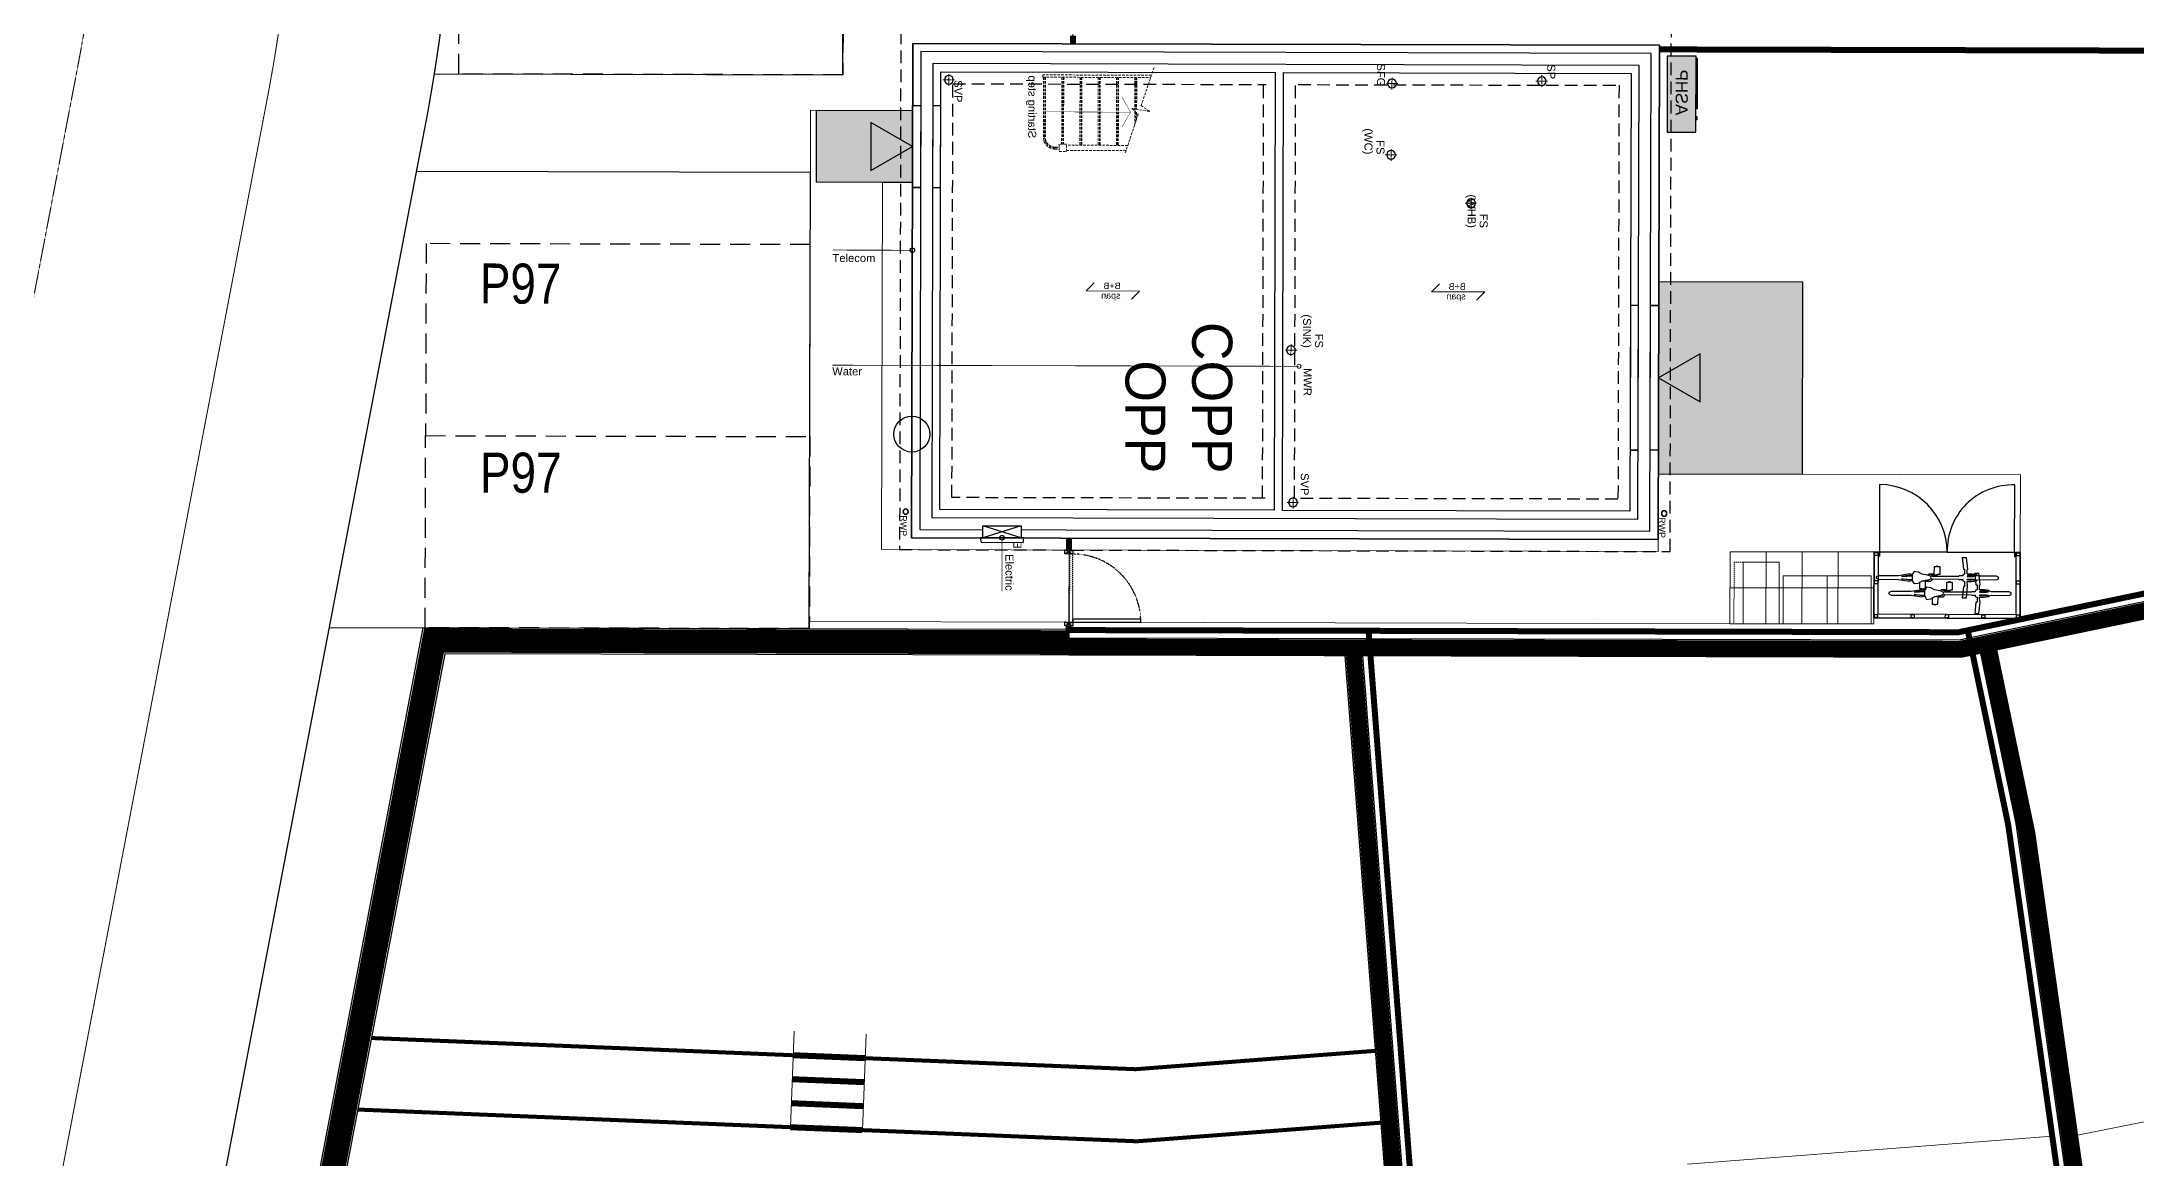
# Model space of a CAD drawing. Extents: x 287880777 to 288144713, y 62793326 to 63089570.
# Drawn here: x 288088292 to 288114459, y 62849818 to 62863770 of the extents above; entities that cross this region are included whole.
import ezdxf

# ---------------------------------------------------------------- set-up
doc = ezdxf.new("R2010")
doc.units = 0
doc.set_wipeout_variables(frame=1)
for name, pattern in [('CENTER', [2, 1.25, -0.25, 0.25, -0.25]), ('CENTER2', [28.575, 19.05, -3.175, 3.175, -3.175]), ('Dash', [6.35, 3.175, -3.175]), ('DASHED', [1.4, 0.7, -0.7]), ('DASHED2', [0.375, 0.25, -0.125]), ('HIDDEN', [9.525, 6.35, -3.175])]:
    doc.linetypes.add(name, pattern=pattern)
doc.layers.get('0').update_dxf_attribs({"color": 252})
for name, color, linetype, lineweight in [('EXP - HIGHWAY CENTRELINE', 3, 'CENTER2', 18), ('EXP - HIGHWAY CHANNEL', 4, 'DASHED2', 9), ('EXP - HIGHWAY FOOTWAY', 3, 'Continuous', 25), ('EXP - STEPS', 240, 'Continuous', 18), ('NAR BIN STORAGE', 2, 'Continuous', 0), ('NAR CBF', 34, 'FENCELINE2', 0), ('NAR M4(2)', 94, 'Continuous', 30), ('NAR PATHS', 3, 'Continuous', 0), ('Wain-Text', 2, 'Continuous', 25)]:
    doc.layers.add(name, color=color, linetype=linetype, lineweight=lineweight)
for name, color, linetype in [('NAR DETAIL', 2, 'Continuous'), ('NAR EXTERNAL WALLS', 2, 'Continuous'), ('NAR PARKING', 7, 'DASHED2'), ('NAR PATIO', 3, 'Continuous'), ('NAR PRIVATE DRIVE', 6, 'Continuous'), ('NAR PRIVATE PATH HATCH', 8, 'Continuous'), ('NAR ROLLOVERS', 76, 'DASHED'), ('Wain-Drainage Foul', 6, 'Continuous'), ('Wain-Drainage Foul Text', 2, 'Continuous'), ('Wain-Electrics', 3, 'Continuous'), ('Wain-Foundation acessories', 9, 'Continuous'), ('Wain-Foundation Line', 9, 'Continuous'), ('Wain-Meter box', 9, 'Continuous'), ('Wain-RWP', 9, 'Continuous'), ('Wain-Services Run (Electric)', 10, 'Continuous'), ('Wain-Services Run (Telecom)', 190, 'Continuous'), ('Wain-Stair 1', 2, 'Continuous'), ('Wain-Stair numbers', 9, 'Continuous'), ('Wain-Wall (External)', 4, 'Continuous')]:
    doc.layers.add(name, color=color, linetype=linetype)
for name, color, linetype, true_color in [('NAR DOOR OPENINGS', 140, 'Continuous', 0x00bfff), ('NAR EV CHARGING POINT', 3, 'Continuous', 0x00ff00), ('NAR HOUSE TYPE NAMES', 1, 'Continuous', 0xff0000), ('RL-Fittings', 252, 'Continuous', 0x8f8f8e), ('Wain-Services Run (Water', 145, 'Continuous', 0x3481b8)]:
    doc.layers.add(name, color=color, linetype=linetype, true_color=true_color)
for name, color, linetype, lineweight, true_color in [('NAR Retaining Wall', 222, 'Continuous', 13, 0xcc0099), ('Wain-Mains Water Riser', 152, 'Continuous', 25, 0x2776bb), ('Wain-Mains Water Riser Text', 152, 'Continuous', 25, 0x2776bb)]:
    doc.layers.add(name, color=color, linetype=linetype, lineweight=lineweight, true_color=true_color)
doc.styles.add('DD Arial Narrow', font='ARIALN.TTF', dxfattribs={"height": 100})
doc.styles.get("Standard").update_dxf_attribs({"font": 'arial.ttf'})
doc.styles.add('XREF - ARCHITECT LAYOUT$0$DD Arial Narrow', font='ARIALN.TTF', dxfattribs={"height": 100})
doc.linetypes.add('FENCELINE2', pattern='A,0.25,-0.1,[132,ltypeshp.shx,S=0.1,R=0,X=-0.1,Y=0],-0.1,1', length=1.45)

# ---------------------------------------------------------------- blocks, each defined once
blk = doc.blocks.new('Drainage Pipe')
at = {"linetype": 'CENTER', "lineweight": 13, "ltscale": 20}
for p, q in [((-41681, 78687), (-41831, 78687)), ((-41756, 78762), (-41756, 78612))]:
    blk.add_line(p, q, dxfattribs=at)
blk.add_circle((-41756, 78687), 55)
blk = doc.blocks.new('Span symbol - Beam & block')
at = {"linetype": 'Continuous', "lineweight": 13}
for p, q in [((-5342, 71790), (-6007, 71790)), ((-6007, 71790), (-5906, 71689)), ((-5442, 71890), (-5342, 71790))]:
    blk.add_line(p, q, dxfattribs=at)
at = {"insert": (-5770, 71896), "char_height": 80, "attachment_point": 1, "line_spacing_factor": 0.9}
blk.add_mtext('B+B\\Pspan', dxfattribs=at)
blk = doc.blocks.new('Stairs (Sub)')
at = {"layer": 'Wain-Stair 1', "linetype": 'HIDDEN', "lineweight": 9, "ltscale": 5}
for p, q in [((-29, 0), (-29, 1347)), ((0, 1357), (0, 0)), ((-878, 1063), (-878, 297)), ((-450, 1149), (-621, 1149)), ((-464, 1164), (-575, 1164)), ((-472, 1173), (-548, 1173)), ((-29, 1173), (-428, 1173)), ((-29, 1164), (-426, 1164)), ((-29, 1149), (-424, 1149)), ((-942, 1042), (-942, 297)), ((-29, 945), (-881, 945)), ((-29, 936), (-881, 936)), ((-29, 921), (-878, 921)), ((-29, 717), (-881, 717)), ((-29, 708), (-881, 708)), ((-29, 693), (-878, 693)), ((-955, 207), (-955, 297)), ((-955, 297), (-865, 297)), ((-29, 489), (-881, 489)), ((-29, 480), (-881, 480)), ((-29, 465), (-878, 465)), ((-865, 297), (-865, 207)), ((-865, 207), (-955, 207)), ((-926, 154), (-926, 207)), ((-910, 154), (-910, 207)), ((-902, 154), (-902, 207)), ((-29, 261), (-865, 261)), ((-29, 252), (-865, 252)), ((-29, 237), (-865, 237)), ((-29, 33), (-781, 33)), ((-29, 24), (-781, 24)), ((-29, 9), (-781, 9)), ((0, 0), (-29, 0))]:
    blk.add_line(p, q, dxfattribs=at)
at = {"layer": 'Wain-Stair 1', "linetype": 'HIDDEN', "lineweight": 9, "ltscale": 3}
blk.add_line((-424, 1149), (-450, 1149), dxfattribs=at)
at = {"layer": 'Wain-Stair 1', "linetype": 'HIDDEN', "lineweight": 9, "ltscale": 5, "elevation": 0}
blk.add_lwpolyline([(96, 1389), (-379, 1230), (-454, 1337), (-418, 1114), (-490, 1192), (-977, 1031)], dxfattribs=at)
at = {"layer": 'Wain-Stair 1', "linetype": 'HIDDEN', "lineweight": 9, "ltscale": 5}
for radius in [145, 130, 121]:
    blk.add_arc((-781, 154), radius, 180, 270, dxfattribs=at)
at = {"layer": 'Wain-Stair numbers', "const_width": 5}
for points in [[(-276, 990), (-276, 990), (-462, 1097), (-649, 990), (-649, 990)], [(-462, 1097), (-462, 24)]]:
    blk.add_lwpolyline(points, dxfattribs=at)
at = {"layer": 'Wain-Stair numbers', "insert": (-399, -81), "char_height": 100, "width": 1584.27, "attachment_point": 2, "line_spacing_factor": 0.9}
blk.add_mtext('Starting step ', dxfattribs=at)
blk = doc.blocks.new('RWP')
for radius in [35, 31.5]:
    blk.add_circle((35, 35), radius)
blk = doc.blocks.new('ASHP')
at = {"transparency": 33554457}
h = blk.add_hatch(color=256, dxfattribs=at)
h.dxf.hatch_style = 1
h.paths.add_polyline_path([(548853, -2506), (548853, -2866), (547903, -2866), (547903, -2506)])
at = {"flags": 128}
blk.add_lwpolyline([(548853, -2506), (548853, -2866), (547903, -2866), (547903, -2506)], close=True, dxfattribs=at)
for points in [[(548098, -2496), (548058, -2496), (548058, -2506), (548098, -2506)], [(548199, -2488), (548821, -2488), (548821, -2506), (548199, -2506)]]:
    blk.add_lwpolyline(points, close=True)
at = {"layer": 'Wain-Electrics', "lineweight": 0, "insert": (548112, -2609), "char_height": 150, "width": 2397.38, "attachment_point": 1, "line_spacing_factor": 0.9}
blk.add_mtext('\\A1;ASHP ', dxfattribs=at)
at = {"layer": 'Wain-Text', "lineweight": 0, "insert": (548112, -2609), "char_height": 150, "width": 2397.38, "attachment_point": 1, "line_spacing_factor": 0.9}
blk.add_mtext('\\A1;ASHP ', dxfattribs=at)
blk = doc.blocks.new('Wall mounted meter - Electric (Plan)')
blk.add_wipeout([(-7157, 85115), (-7157, 84635), (-7007, 84635), (-7007, 85115)])
for p, q in [((-7217, 85137), (-7157, 85147)), ((-7217, 85137), (-7217, 84613)), ((-7157, 85147), (-7157, 84603)), ((-7007, 85115), (-7157, 85115)), ((-7007, 84635), (-7007, 85115)), ((-7157, 84603), (-7217, 84613)), ((-7157, 84635), (-7007, 84635))]:
    blk.add_line(p, q)
at = {"color": 9}
for p, q in [((-7157, 85115), (-7007, 84635)), ((-7007, 85115), (-7157, 84635))]:
    blk.add_line(p, q, dxfattribs=at)
at = {"lineweight": 0, "insert": (-7368, 85117), "char_height": 100, "width": 133.81, "attachment_point": 1, "line_spacing_factor": 0.9}
blk.add_mtext('\\A1;\\pi78.42052,t378.42052;{\\fCalibri|b0|i0|c0|p34;E}', dxfattribs=at)
blk = doc.blocks.new('A$Cee92f38c')
at = {"layer": 'NAR M4(2)', "ltscale": 10, "transparency": 33554585}
h = blk.add_hatch(color=256, dxfattribs=at)
h.dxf.hatch_style = 1
h.paths.add_polyline_path([(0, 1.2), (0.9, 1.2), (0.9, 0), (0, 0)])
at = {"layer": 'NAR M4(2)', "ltscale": 0.25}
blk.add_lwpolyline([(0, 1.2), (0, 0), (0.9, 0), (0.9, 1.2)], close=True, dxfattribs=at)
blk = doc.blocks.new('A$C3d9247a0')
at = {"layer": 'NAR DOOR OPENINGS', "transparency": 33554610}
h = blk.add_hatch(color=256, dxfattribs=at)
h.dxf.hatch_style = 1
h.paths.add_polyline_path([(450, 1200), (150, 680), (750, 680)])
at = {"layer": 'NAR DOOR OPENINGS'}
blk.add_lwpolyline([(450, 1200), (150, 680), (750, 680)], close=True, dxfattribs=at)
at = {"layer": 'NAR M4(2)', "ltscale": 10, "transparency": 33554585, "xscale": -1000, "yscale": 1000, "zscale": 1000}
blk.add_blockref('A$Cee92f38c', (900, 0), dxfattribs=at)
blk = doc.blocks.new('A$C324e72f9')
at = {"layer": 'NAR DOOR OPENINGS', "transparency": 33554610}
h = blk.add_hatch(color=256, dxfattribs=at)
h.dxf.hatch_style = 1
h.paths.add_polyline_path([(1200, 0), (900, 520), (1500, 520)])
at = {"layer": 'NAR PRIVATE PATH HATCH', "transparency": 33554597}
h = blk.add_hatch(color=256, dxfattribs=at)
h.dxf.hatch_style = 1
h.paths.add_polyline_path([(2400, 0), (0, 0), (0, 1800), (2400, 1800)])
at = {"layer": 'NAR DOOR OPENINGS'}
blk.add_lwpolyline([(1200, 0), (900, 520), (1500, 520)], close=True, dxfattribs=at)
at = {"layer": 'NAR PATIO'}
blk.add_lwpolyline([(2400, 0), (0, 0), (0, 1800), (2400, 1800)], close=True, dxfattribs=at)
blk = doc.blocks.new('A$Cfbc31330')
at = {"layer": 'RL-Fittings', "ltscale": 0.859024}
for p, q in [((0, 0.288), (0.033, 0.305)), ((0.033, 0.305), (0.301, 0.305)), ((0.301, 0.305), (0.309, 0.305)), ((0.309, 0.305), (0.459, 0.331)), ((0.467, 0.314), (0.351, 0.297)), ((0.351, 0.297), (0.501, 0.306)), ((0.459, 0.331), (0.484, 0.322)), ((0.501, 0.306), (0.467, 0.314)), ((0.484, 0.322), (0.509, 0.331)), ((0.501, 0.322), (0.501, 0.239)), ((0.509, 0.339), (0.526, 0.364)), ((0.509, 0.331), (0.509, 0.339)), ((0.526, 0.364), (0.584, 0.356)), ((0.584, 0.356), (0.601, 0.347)), ((0.601, 0.431), (0.634, 0.431)), ((0.601, 0.347), (0.601, 0.431)), ((0.601, 0.347), (0.634, 0.331)), ((0.634, 0.331), (0.601, 0.347)), ((0.634, 0.439), (0.651, 0.439)), ((0.634, 0.431), (0.634, 0.439)), ((0.634, 0.331), (0.71, 0.314)), ((0.71, 0.314), (0.634, 0.331)), ((0.651, 0.439), (0.651, 0.431)), ((0.651, 0.431), (0.684, 0.431)), ((0.684, 0.431), (0.685, 0.331)), ((0.685, 0.331), (0.76, 0.331)), ((0.71, 0.314), (0.743, 0.306)), ((0.743, 0.306), (0.71, 0.314)), ((0.743, 0.306), (0.76, 0.289)), ((0.76, 0.289), (0.743, 0.306)), ((0.76, 0.331), (0.76, 0.314)), ((0.76, 0.314), (0.776, 0.314)), ((0.776, 0.314), (0.776, 0.297)), ((0.776, 0.297), (1.144, 0.298)), ((1.144, 0.298), (1.152, 0.306)), ((1.152, 0.306), (1.202, 0.306)), ((1.194, 0.561), (1.252, 0.561)), ((1.211, 0.402), (1.194, 0.561)), ((1.202, 0.323), (1.227, 0.331)), ((1.202, 0.306), (1.202, 0.323)), ((1.227, 0.402), (1.211, 0.402)), ((1.227, 0.331), (1.227, 0.402)), ((1.252, 0.561), (1.269, 0.402)), ((1.269, 0.402), (1.261, 0.394)), ((1.265, 0.398), (1.261, 0.331)), ((1.261, 0.331), (1.327, 0.331)), ((1.269, 0.314), (1.261, 0.298)), ((1.261, 0.298), (1.352, 0.298)), ((1.386, 0.315), (1.269, 0.314)), ((1.327, 0.331), (1.394, 0.323)), ((1.352, 0.298), (1.386, 0.306)), ((1.394, 0.323), (1.394, 0.315)), ((1.394, 0.315), (1.428, 0.306)), ((1.428, 0.306), (1.67, 0.306)), ((1.67, 0.306), (1.698, 0.292)), ((1.698, 0.292), (1.698, 0.271)), ((0, 0.272), (0, 0.288)), ((0.033, 0.255), (0, 0.272)), ((0.301, 0.255), (0.033, 0.255)), ((0.309, 0.255), (0.301, 0.255)), ((0.459, 0.23), (0.309, 0.255)), ((0.468, 0.247), (0.351, 0.264)), ((0.351, 0.264), (0.501, 0.255)), ((0.484, 0.239), (0.459, 0.23)), ((0.501, 0.255), (0.468, 0.247)), ((0.509, 0.23), (0.484, 0.239)), ((0.509, 0.222), (0.509, 0.23)), ((0.526, 0.197), (0.509, 0.222)), ((0.584, 0.205), (0.526, 0.197)), ((0.601, 0.214), (0.584, 0.205)), ((0.635, 0.231), (0.601, 0.214)), ((0.71, 0.247), (0.635, 0.231)), ((0.743, 0.256), (0.71, 0.247)), ((0.726, 0.247), (0.718, 0.247)), ((0.726, 0.231), (0.726, 0.247)), ((0.801, 0.231), (0.726, 0.231)), ((0.76, 0.272), (0.743, 0.256)), ((0.76, 0.289), (0.76, 0.281)), ((0.76, 0.281), (0.76, 0.289)), ((0.76, 0.247), (0.76, 0.239)), ((0.776, 0.247), (0.76, 0.247)), ((0.76, 0.239), (0.852, 0.239)), ((0.776, 0.264), (0.776, 0.247)), ((1.144, 0.264), (0.776, 0.264)), ((0.802, 0.13), (0.801, 0.231)), ((0.835, 0.13), (0.802, 0.13)), ((0.835, 0.122), (0.835, 0.13)), ((0.852, 0.122), (0.835, 0.122)), ((0.852, 0.239), (0.852, 0.231)), ((0.852, 0.231), (0.885, 0.231)), ((0.885, 0.131), (0.852, 0.13)), ((0.852, 0.13), (0.852, 0.122)), ((0.885, 0.231), (0.885, 0.131)), ((1.152, 0.256), (1.144, 0.264)), ((1.202, 0.256), (1.152, 0.256)), ((1.194, 0.001), (1.211, 0.16)), ((1.194, 0), (1.253, 0)), ((1.202, 0.239), (1.202, 0.256)), ((1.227, 0.231), (1.202, 0.239)), ((1.211, 0.16), (1.227, 0.16)), ((1.227, 0.16), (1.227, 0.231)), ((1.269, 0.16), (1.252, 0.001)), ((1.261, 0.264), (1.352, 0.264)), ((1.269, 0.248), (1.261, 0.264)), ((1.261, 0.231), (1.261, 0.168)), ((1.327, 0.231), (1.261, 0.231)), ((1.261, 0.168), (1.269, 0.16)), ((1.386, 0.248), (1.269, 0.248)), ((1.394, 0.239), (1.327, 0.231)), ((1.352, 0.264), (1.386, 0.256)), ((1.428, 0.256), (1.394, 0.248)), ((1.394, 0.248), (1.394, 0.239)), ((1.67, 0.256), (1.428, 0.256)), ((1.698, 0.271), (1.67, 0.256))]:
    blk.add_line(p, q, dxfattribs=at)

msp = doc.modelspace()

# ---------------------------------------------------------------- linework, layer by layer
at = {"layer": 'EXP - HIGHWAY CENTRELINE', "ltscale": 0.15, "flags": 128}
msp.add_lwpolyline([(288082369, 62830131), (288088746, 62863492, 0.257378), (288082765, 62881853), (288079969, 62884468, -0.213199), (288072053, 62903262), (288072511, 62924583, -0.123895), (288076027, 62937385), (288076210, 62937709, 0.106544), (288078907, 62946358), (288080118, 62959784)], format="xyb", dxfattribs=at)
at = {"layer": 'EXP - HIGHWAY CHANNEL', "ltscale": 2.5, "flags": 128}
msp.add_lwpolyline([(288098863, 62887009), (288098390, 62886846, 0.089116), (288092959, 62883807), (288091567, 62882663, 0.329239), (288089826, 62875750, -0.14558), (288091104, 62863041), (288086354, 62838198, 0.436961), (288091578, 62831108, 0.011712), (288096132, 62830705), (288096163, 62830703)], format="xyb", dxfattribs=at)
at = {"layer": 'EXP - HIGHWAY FOOTWAY', "flags": 128}
msp.add_lwpolyline([(288101406, 62885771), (288099043, 62884956, 0.089116), (288094228, 62882262), (288092837, 62881118, 0.329239), (288091676, 62876509, -0.14558), (288093068, 62862665), (288088319, 62837822, 0.436961), (288091801, 62833096, 0.011712), (288096262, 62832700), (288098289, 62832568), (288097717, 62823787), (288095690, 62823919, -0.03098), (288082869, 62825556), (288079821, 62826138, 0.024961), (288070374, 62827460, -0.024961)], format="xyb", dxfattribs=at)
at = {"layer": 'EXP - STEPS'}
for p, q in [((288097644, 62850204), (288097693, 62851403)), ((288098544, 62850168), (288098593, 62851367))]:
    msp.add_line(p, q, dxfattribs=at)
at = {"layer": 'EXP - STEPS', "const_width": 75}
for points in [[(288097681, 62851104), (288098580, 62851067)], [(288097669, 62850804), (288098568, 62850767)], [(288097657, 62850504), (288098556, 62850467)], [(288097644, 62850204), (288098544, 62850168)]]:
    msp.add_lwpolyline(points, dxfattribs=at)
at = {"layer": 'NAR BIN STORAGE', "linetype": 'Dash', "ltscale": 0.025}
msp.add_lwpolyline([(288109551, 62857268), (288109436, 62857268), (288109434, 62856498), (288109549, 62856498)], dxfattribs=at)
at = {"layer": 'NAR BIN STORAGE'}
for points in [[(288109549, 62856498), (288109551, 62857268), (288110001, 62857267), (288109999, 62856497)], [(288110049, 62856496), (288110050, 62857096), (288110600, 62857095), (288110599, 62856495)], [(288110599, 62856495), (288110600, 62857095), (288111150, 62857094), (288111149, 62856494)]]:
    msp.add_lwpolyline(points, close=True, dxfattribs=at)
at = {"layer": 'NAR CBF', "ltscale": 1200, "transparency": 33554687, "const_width": 75}
for points in [[(288101123, 62856468), (288101123, 62856418), (288112240, 62856391), (288120380, 62858086), (288120343, 62862231), (288120560, 62863668), (288120581, 62868106)], [(288101175, 62863846), (288101174, 62863746)], [(288120556, 62863646), (288108502, 62863676)], [(288101125, 62857418), (288101126, 62857568)], [(288104869, 62856409), (288105539, 62847682)], [(288112862, 62853979), (288112355, 62856415)], [(288115197, 62837466), (288112861, 62853985)]]:
    msp.add_lwpolyline(points, dxfattribs=at)
at = {"layer": 'NAR DETAIL', "flags": 128}
for points in [[(288101075, 62857419), (288101175, 62857418), (288101175, 62857368), (288101075, 62857369)], [(288101173, 62856518), (288102023, 62856516), (288102023, 62856554), (288101173, 62856556)], [(288101073, 62856519), (288101173, 62856518), (288101173, 62856468), (288101073, 62856469)]]:
    msp.add_lwpolyline(points, close=True, dxfattribs=at)
for points in [[(288101175, 62857368), (288101075, 62857419)], [(288101175, 62857418), (288101075, 62857369)], [(288101173, 62856468), (288101073, 62856519)], [(288101173, 62856518), (288101073, 62856469)]]:
    msp.add_lwpolyline(points, dxfattribs=at)
at = {"layer": 'NAR DETAIL', "linetype": 'DASHED', "ltscale": 0.005, "flags": 128}
msp.add_lwpolyline([(288101173, 62856518), (288101175, 62857368), (288101131, 62857368), (288101129, 62856518)], close=True, dxfattribs=at)
at = {"layer": 'NAR DETAIL', "ltscale": 0.5}
msp.add_lwpolyline([(288111184, 62856569), (288111186, 62857394), (288113011, 62857389), (288113009, 62856564), (288111184, 62856569)], dxfattribs=at)
msp.add_lwpolyline([(288111186, 62857394), (288111184, 62856569), (288113009, 62856564), (288113011, 62857389)], close=True, dxfattribs=at)
at = {"layer": 'NAR DETAIL', "linetype": 'DASHED', "ltscale": 0.2}
msp.add_arc((288101173, 62856518), 850, 2.279, 89.8591, dxfattribs=at)
at = {"layer": 'NAR EV CHARGING POINT'}
msp.add_circle((288099162, 62858868), 225, dxfattribs=at)
at = {"layer": 'NAR EXTERNAL WALLS'}
for points in [[(288122293, 62850015), (288120676, 62858046), (288112250, 62856291), (288101123, 62856318)], [(288122083, 62849972), (288120508, 62857791), (288112272, 62856076), (288101122, 62856103)], [(288094666, 62846998), (288091280, 62847136), (288093057, 62856448), (288101123, 62856428)], [(288101123, 62856428), (288101122, 62856103)], [(288101122, 62856103), (288093326, 62856123), (288091670, 62847446), (288094680, 62847323)], [(288105225, 62847658), (288104578, 62856095)], [(288104793, 62856094), (288105439, 62847674)], [(288115445, 62836428), (288112960, 62853999), (288112517, 62856127)], [(288115658, 62836457), (288113193, 62853886), (288112718, 62856169)]]:
    msp.add_lwpolyline(points, dxfattribs=at)
at = {"layer": 'NAR PARKING', "ltscale": 1000}
for points in [[(288093507, 62865769), (288098307, 62865757), (288098301, 62863357), (288093501, 62863369)], [(288093087, 62858848), (288097887, 62858836), (288097893, 62861236), (288093093, 62861248)], [(288093087, 62858848), (288097887, 62858836), (288097881, 62856436), (288093081, 62856448)]]:
    msp.add_lwpolyline(points, close=True, dxfattribs=at)
at = {"layer": 'NAR PATHS'}
for points in [[(288101174, 62863746), (288101177, 62864946)], [(288101123, 62856368), (288101126, 62857568)], [(288109836, 62857397), (288109834, 62856497)], [(288110286, 62857396), (288110284, 62856496)], [(288110736, 62857395), (288110734, 62856495)], [(288109385, 62856948), (288111185, 62856944)], [(288115913, 62850543), (288113728, 62850103), (288113965, 62848431), (288114718, 62844690), (288115600, 62844867), (288114852, 62848583), (288114735, 62849408), (288116087, 62849683)], [(288108853, 62849742), (288113412, 62850091), (288113693, 62848101), (288113962, 62844592), (288113065, 62844523), (288112810, 62847849), (288112642, 62849107), (288108894, 62848820)]]:
    msp.add_lwpolyline(points, dxfattribs=at)
at = {"layer": 'NAR PATHS', "elevation": 0}
for points in [[(288097895, 62862137), (288097897, 62862915), (288099172, 62862912)], [(288098795, 62862013), (288098795, 62862013), (288099170, 62862012)]]:
    msp.add_lwpolyline(points, dxfattribs=at)
at = {"layer": 'NAR PATHS'}
msp.add_lwpolyline([(288109384, 62856498), (288109386, 62857398), (288111186, 62857394), (288111184, 62856494)], close=True, dxfattribs=at)
at = {"layer": 'NAR PRIVATE DRIVE'}
for points in [[(288093194, 62863369), (288098301, 62863357), (288098315, 62869167), (288093426, 62869179)], [(288091887, 62856450), (288097881, 62856436), (288097895, 62862137), (288092977, 62862148)]]:
    msp.add_lwpolyline(points, dxfattribs=at)
at = {"layer": 'NAR Retaining Wall', "linetype": 'DASHED', "ltscale": 250}
for points, const_width in [([(288122188, 62849994), (288120592, 62857918), (288112261, 62856183), (288101122, 62856211)], 200), ([(288101123, 62856266), (288093192, 62856286), (288091475, 62847291), (288094673, 62847161)], 300), ([(288104685, 62856095), (288105332, 62847666)], 200), ([(288115552, 62836442), (288113077, 62853943), (288112617, 62856148)], 200)]:
    msp.add_lwpolyline(points, dxfattribs=dict(at, const_width=const_width))
at = {"layer": 'NAR ROLLOVERS', "ltscale": 500, "const_width": 50}
for points in [[(288104954, 62851159), (288101958, 62850929), (288092409, 62851319)], [(288105023, 62850261), (288101974, 62850028), (288092238, 62850425)]]:
    msp.add_lwpolyline(points, dxfattribs=at)
at = {"layer": 'RL-Fittings', "ltscale": 0.859024}
for p, q in [((288111256, 62857393), (288111258, 62858236)), ((288112941, 62857389), (288112943, 62858232))]:
    msp.add_line(p, q, dxfattribs=at)
at = {"layer": 'RL-Fittings', "ltscale": 0.859024, "flags": 128}
for points in [[(288111256, 62857393), (288111186, 62857394), (288111184, 62856569), (288113009, 62856564), (288113011, 62857389), (288112961, 62857389)], [(288111236, 62857394), (288111234, 62856619), (288112959, 62856614), (288112961, 62857389)]]:
    msp.add_lwpolyline(points, dxfattribs=at)
for points in [[(288111191, 62857349), (288111191, 62857389), (288111231, 62857389), (288111231, 62857349), (288111191, 62857349)], [(288111236, 62857344), (288111256, 62857343), (288111256, 62857393), (288111236, 62857394), (288111236, 62857344)], [(288112941, 62857339), (288112961, 62857339), (288112961, 62857389), (288112941, 62857389), (288112941, 62857339)], [(288112966, 62857344), (288112966, 62857384), (288113006, 62857384), (288113006, 62857344), (288112966, 62857344)], [(288111190, 62856998), (288111190, 62857038), (288111230, 62857038), (288111230, 62856998), (288111190, 62856998)], [(288112965, 62856993), (288112965, 62857033), (288113005, 62857033), (288113005, 62856993), (288112965, 62856993)], [(288111189, 62856574), (288111189, 62856614), (288111229, 62856614), (288111229, 62856574), (288111189, 62856574)], [(288111647, 62856573), (288111647, 62856613), (288111687, 62856612), (288111687, 62856572), (288111647, 62856573)], [(288112075, 62856572), (288112076, 62856612), (288112116, 62856611), (288112115, 62856571), (288112075, 62856572)], [(288112531, 62856570), (288112531, 62856610), (288112571, 62856610), (288112571, 62856570), (288112531, 62856570)], [(288112964, 62856569), (288112964, 62856609), (288113004, 62856609), (288113004, 62856569), (288112964, 62856569)]]:
    msp.add_lwpolyline(points, close=True, dxfattribs=at)
at = {"layer": 'RL-Fittings', "ltscale": 0.859024}
for centre, radius, start, end in [((288111250, 62857388), 849, 0.2649, 89.4575), ((288112919, 62857412), 821, 88.3198, 181.4026)]:
    msp.add_arc(centre, radius, start, end, dxfattribs=at)
at = {"layer": 'Wain-Foundation Line', "linetype": 'HIDDEN', "ltscale": 25}
for p, q in [((288103544, 62858065), (288103557, 62863238)), ((288103944, 62858064), (288103957, 62863237))]:
    msp.add_line(p, q, dxfattribs=at)
msp.add_lwpolyline([(288108652, 62863878), (288099024, 62863901), (288099009, 62857424), (288108636, 62857400)], close=True, dxfattribs=at)
for points in [[(288103575, 62858065), (288099663, 62858074), (288099675, 62863247), (288103588, 62863237)], [(288103988, 62863236), (288107998, 62863227), (288107985, 62858054), (288103975, 62858064)]]:
    msp.add_lwpolyline(points, dxfattribs=at)
at = {"layer": 'Wain-Mains Water Riser', "lineweight": 0}
msp.add_circle((288103998, 62859715), 25, dxfattribs=at)
at = {"layer": 'Wain-Services Run (Electric)', "const_width": 10}
msp.add_lwpolyline([(288100289, 62857572), (288100288, 62856902)], dxfattribs=at)
at = {"layer": 'Wain-Services Run (Telecom)', "const_width": 10}
msp.add_lwpolyline([(288099168, 62861165), (288098171, 62861168)], dxfattribs=at)
at = {"layer": 'Wain-Services Run (Telecom)'}
msp.add_circle((288099168, 62861165), 29, dxfattribs=at)
at = {"layer": 'Wain-Services Run (Water', "const_width": 10}
msp.add_lwpolyline([(288103998, 62859715), (288098167, 62859729)], dxfattribs=at)
at = {"layer": 'Wain-Wall (External)'}
for p, q in [((288103694, 62857915), (288103707, 62863387)), ((288103794, 62857914), (288103807, 62863387))]:
    msp.add_line(p, q, dxfattribs=at)
for points in [[(288108502, 62863728), (288099174, 62863751), (288099159, 62857573), (288108487, 62857551), (288108502, 62863728)], [(288108399, 62863626), (288099276, 62863648), (288099262, 62857675), (288108384, 62857653), (288108399, 62863626)], [(288108248, 62863476), (288099426, 62863498), (288099412, 62857825), (288108235, 62857804), (288108248, 62863476)], [(288103694, 62857915), (288099513, 62857925), (288099526, 62863397), (288103707, 62863387)], [(288108148, 62863376), (288108135, 62857904), (288103794, 62857914)], [(288103807, 62863387), (288108148, 62863376)], [(288099172, 62862973), (288099275, 62862973)], [(288099425, 62862973), (288099525, 62862972)], [(288099170, 62861951), (288099272, 62861950)], [(288099422, 62861950), (288099522, 62861950)], [(288108241, 62860476), (288108141, 62860476)], [(288108494, 62860476), (288108391, 62860476)], [(288108237, 62858666), (288108137, 62858666)], [(288108489, 62858666), (288108387, 62858666)]]:
    msp.add_lwpolyline(points, dxfattribs=at)
at = {"layer": 'Wain-Wall (External)', "elevation": 0}
for points in [[(288099170, 62861951), (288099172, 62862973), (288099275, 62862973), (288099272, 62861950)], [(288099522, 62861950), (288099525, 62862972), (288099425, 62862973), (288099422, 62861950)], [(288108137, 62858666), (288108237, 62858666), (288108241, 62860476), (288108141, 62860476)], [(288108489, 62858666), (288108387, 62858666), (288108391, 62860476), (288108494, 62860476)]]:
    msp.add_lwpolyline(points, close=True, dxfattribs=at)

# ---------------------------------------------------------------- block references
at = {"layer": 'NAR DETAIL', "xscale": -1, "rotation": 269.8611983287379}
msp.add_blockref('ASHP', (288110137, 62314735), dxfattribs=at)
at = {"layer": 'NAR EV CHARGING POINT', "ltscale": 0.5, "xscale": -899.9999999999998, "yscale": 899.9999999999998, "zscale": 900, "rotation": 179.8611985910472}
for p in [(288111213, 62857327), (288111369, 62857131)]:
    msp.add_blockref('A$Cfbc31330', p, dxfattribs=at)
at = {"layer": 'NAR M4(2)', "rotation": 269.8611983287379}
msp.add_blockref('A$C3d9247a0', (288097972, 62862915, 0), dxfattribs=at)
at = {"layer": 'NAR PATIO', "xscale": -1, "rotation": 269.8611983287379}
msp.add_blockref('A$C324e72f9', (288108489, 62858371, 0), dxfattribs=at)
at = {"layer": 'Wain-Drainage Foul', "lineweight": 0, "xscale": -1}
for p, rotation in [((288178211, 62821350), 89.86119832873788), ((288065087, 62784694), 359.8611983287379), ((288147108, 62941836), 179.8611983287378), ((288183736, 62820412), 89.86119832873788), ((288184735, 62819806), 89.86119832873788), ((288025314, 62901862), 269.8611983287379), ((288182511, 62816067), 89.86119832873788)]:
    msp.add_blockref('Drainage Pipe', p, dxfattribs=dict(at, rotation=rotation))
at = {"layer": 'Wain-Foundation acessories', "xscale": -1}
for p, rotation in [((288095826, 62788880), 359.8611983634409), ((288100139, 62788869), 359.8611983287379)]:
    msp.add_blockref('Span symbol - Beam & block', p, dxfattribs=dict(at, rotation=rotation))
at = {"layer": 'Wain-RWP', "xscale": -1, "rotation": 269.8611983287379}
for p in [(288099050, 62857863, 0), (288108527, 62857840)]:
    msp.add_blockref('RWP', p, dxfattribs=at)
at = {"layer": 'Wain-Wall (External)', "xscale": -1, "rotation": 269.8611983287379}
msp.add_blockref('Stairs (Sub)', (288100799, 62863357), dxfattribs=at)

# ---------------------------------------------------------------- texts
at = {"layer": 'NAR HOUSE TYPE NAMES', "insert": (288103162, 62858374, 0), "char_height": 500, "attachment_point": 3, "rotation": 269.8612, "style": 'DD Arial Narrow'}
msp.add_mtext_dynamic_manual_height_columns('{\\fGill Sans MT|b0|i0|c0|p34;COPP\\POPP}', width=2588.93, gutter_width=12.5, heights=[0], dxfattribs=at)
at = {"layer": 'NAR PARKING', "char_height": 500, "attachment_point": 3, "rotation": 359.7932, "style": 'XREF - ARCHITECT LAYOUT$0$DD Arial Narrow'}
for insert in [(288094784, 62860997), (288094786, 62858634)]:
    msp.add_mtext_dynamic_manual_height_columns('P97', width=1066.24, gutter_width=500, heights=[0], dxfattribs=dict(at, insert=insert))
at = {"layer": 'Wain-Drainage Foul Text', "lineweight": 0, "char_height": 100, "attachment_point": 6, "rotation": 269.8612, "line_spacing_factor": 0.9}
for s, insert in [('\\A1;SP', (288107151, 62863304, 0)), ('\\A1;FS \\P(SINK)', (288104160, 62859945, 0))]:
    msp.add_mtext(s, dxfattribs=dict(at, insert=insert))
at = {"layer": 'Wain-Drainage Foul Text', "char_height": 100, "attachment_point": 3, "rotation": 269.8612, "line_spacing_factor": 0.9}
for insert in [(288099791, 62863013, 0), (288104121, 62858101, 0)]:
    msp.add_mtext('\\A1;{\\fArial|b0|i0|c0|p34;SVP}', dxfattribs=dict(at, insert=insert))
at = {"layer": 'Wain-Mains Water Riser Text', "lineweight": 0, "insert": (288104157, 62859525, 0), "char_height": 100, "attachment_point": 1, "rotation": 269.8612, "line_spacing_factor": 0.9}
msp.add_mtext('\\pi-168.48568;MWR', dxfattribs=at)
at = {"layer": 'Wain-RWP', "char_height": 80, "attachment_point": 9, "rotation": 269.8612, "line_spacing_factor": 0.9}
for insert in [(288099019, 62857592, 0), (288108496, 62857569, 0)]:
    msp.add_mtext('RWP', dxfattribs=dict(at, insert=insert))
at = {"layer": 'Wain-Services Run (Electric)'}
msp.add_text('Electric ', height=100, rotation=269.8612, dxfattribs=at).set_placement((288100332, 62857369, 0))
at = {"layer": 'Wain-Services Run (Telecom)'}
msp.add_text('Telecom', height=100, rotation=359.8612, dxfattribs=at).set_placement((288098171, 62861019))
at = {"layer": 'Wain-Services Run (Water'}
msp.add_text('Water', height=100, rotation=359.8612, dxfattribs=at).set_placement((288098167, 62859603))
at = {"layer": 'Wain-Text', "char_height": 100, "attachment_point": 3, "rotation": 269.8612, "line_spacing_factor": 0.9}
for s, insert in [('\\A1;SFG', (288105074, 62863213, 0)), ('\\A1;FS\\P(WC)', (288105067, 62862363)), ('\\A1;FS\\P(WHB)', (288106357, 62861444))]:
    msp.add_mtext(s, dxfattribs=dict(at, insert=insert))

# ---------------------------------------------------------------- next in the draw order: block references
at = {"layer": 'Wain-Meter box', "xscale": -1, "rotation": 269.8611983287379}
msp.add_blockref('Wall mounted meter - Electric (Plan)', (288015432, 62864933), dxfattribs=at)

# ---------------------------------------------------------------- next in the draw order: linework, layer by layer
at = {"layer": 'Defpoints'}
msp.add_lwpolyline([(288099159, 62857573), (288099174, 62863751), (288108502, 62863728), (288108487, 62857551)], close=True, dxfattribs=at)
at = {"layer": 'NAR PATHS'}
for points in [[(288108489, 62858371), (288108486, 62857400), (288098784, 62857424), (288098795, 62862013), (288099170, 62862012)], [(288108489, 62858371), (288113014, 62858360), (288113011, 62857389), (288109386, 62857398), (288109384, 62856498), (288097881, 62856526)]]:
    msp.add_lwpolyline(points, dxfattribs=at)
at = {"layer": 'Wain-Services Run (Electric)'}
msp.add_circle((288100289, 62857572), 29, dxfattribs=at)

doc.saveas('drawing.dxf')
